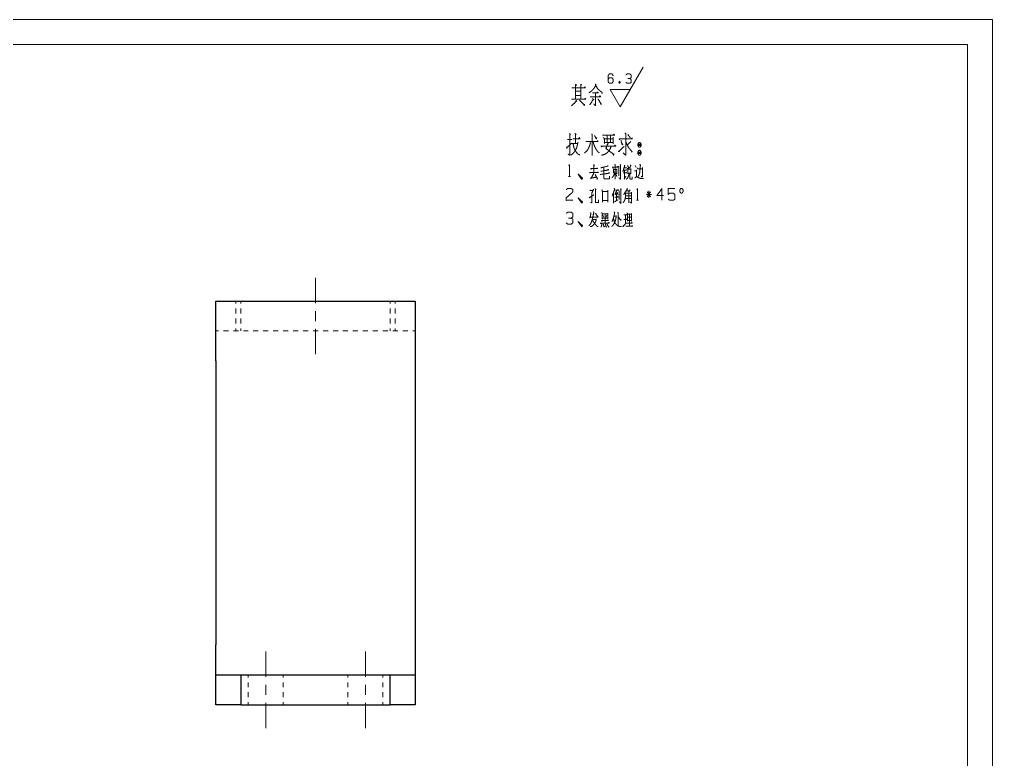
# Model space of a CAD drawing. Header units: millimetres. Extents: x 0 to 420, y 0 to 297.
# Drawn here: x 224.7 to 420, y 148.5 to 297 of the extents above; entities that cross this region are included whole.
import ezdxf

# ---------------------------------------------------------------- set-up
doc = ezdxf.new("R2010")
doc.units = ezdxf.units.MM
doc.layers.add('101', color=7, linetype='Continuous', true_color=0xffffff)

msp = doc.modelspace()

# ---------------------------------------------------------------- linework, layer by layer
at = {"layer": '101', "color": 133, "linetype": 'Continuous', "lineweight": 18}
for p, q in [((420, 297), (0, 297)), ((420, 0), (420, 297)), ((415, 292), (25, 292)), ((415, 5), (415, 292)), ((268.14, 240.49), (268.14, 239.99)), ((269.14, 239.99), (269.14, 240.49)), ((299.14, 239.99), (299.14, 240.49)), ((300.14, 239.99), (300.14, 240.49)), ((268.14, 238.99), (268.14, 237.99)), ((269.14, 237.99), (269.14, 238.99)), ((299.14, 237.99), (299.14, 238.99)), ((300.14, 237.99), (300.14, 238.99)), ((268.14, 236.99), (268.14, 235.99)), ((269.14, 235.99), (269.14, 236.99)), ((299.14, 235.99), (299.14, 236.99)), ((300.14, 235.99), (300.14, 236.99)), ((264.64, 234.49), (264.14, 234.49)), ((266.64, 234.49), (265.64, 234.49)), ((268.64, 234.49), (267.64, 234.49)), ((268.14, 234.99), (268.14, 234.49)), ((269.14, 234.49), (269.14, 234.99)), ((270.64, 234.49), (269.64, 234.49)), ((272.64, 234.49), (271.64, 234.49)), ((274.64, 234.49), (273.64, 234.49)), ((276.64, 234.49), (275.64, 234.49)), ((278.64, 234.49), (277.64, 234.49)), ((280.64, 234.49), (279.64, 234.49)), ((282.64, 234.49), (281.64, 234.49)), ((284.64, 234.49), (283.64, 234.49)), ((286.64, 234.49), (285.64, 234.49)), ((288.64, 234.49), (287.64, 234.49)), ((290.64, 234.49), (289.64, 234.49)), ((292.64, 234.49), (291.64, 234.49)), ((294.64, 234.49), (293.64, 234.49)), ((296.64, 234.49), (295.64, 234.49)), ((298.64, 234.49), (297.64, 234.49)), ((299.14, 234.49), (299.14, 234.99)), ((300.64, 234.49), (299.64, 234.49)), ((300.14, 234.49), (300.14, 234.99)), ((302.64, 234.49), (301.64, 234.49)), ((304.14, 234.49), (303.64, 234.49)), ((270.64, 165.49), (270.64, 164.99)), ((277.64, 164.99), (277.64, 165.49)), ((290.64, 165.49), (290.64, 164.99)), ((297.64, 164.99), (297.64, 165.49)), ((270.64, 163.99), (270.64, 162.99)), ((277.64, 162.99), (277.64, 163.99)), ((290.64, 163.99), (290.64, 162.99)), ((297.64, 162.99), (297.64, 163.99)), ((270.64, 161.99), (270.64, 160.99)), ((277.64, 160.99), (277.64, 161.99)), ((290.64, 161.99), (290.64, 160.99)), ((297.64, 160.99), (297.64, 161.99)), ((270.64, 159.99), (270.64, 159.49)), ((277.64, 159.49), (277.64, 159.99)), ((290.64, 159.99), (290.64, 159.49)), ((297.64, 159.49), (297.64, 159.99))]:
    msp.add_line(p, q, dxfattribs=at)
at = {"layer": '101', "color": 43, "linetype": 'Continuous', "lineweight": 18}
for p, q in [((345.26, 279.45), (349.88, 287.45)), ((345.08, 284.54), (345.21, 284.21)), ((345.26, 279.45), (343.25, 282.95)), ((343.25, 282.95), (347.28, 282.95))]:
    msp.add_line(p, q, dxfattribs=at)
at = {"layer": '101', "color": 72, "linetype": 'Continuous', "lineweight": 18}
for p, q in [((334.68, 272.91), (335.58, 272.91)), ((335.58, 272.13), (336.72, 272.13)), ((344.92, 267.58), (345.06, 267.43)), ((345.25, 267.93), (345.39, 267.78)), ((348.29, 267.7), (348.5, 267.3)), ((343.96, 266.88), (344.63, 266.9)), ((344.32, 266.25), (344.63, 265.48)), ((344.97, 267.48), (344.97, 265.6)), ((348.14, 266.63), (348.46, 266.63)), ((334.89, 265.48), (335.32, 265.48)), ((343.96, 262.31), (343.96, 260.14)), ((344.53, 261.94), (344.53, 260.66)), ((344.65, 262.36), (344.83, 261.86)), ((345.29, 263.04), (345.54, 262.96)), ((346.5, 262.61), (347.19, 262.61)), ((347.28, 262.81), (346.95, 262.34)), ((351.53, 261.91), (350.53, 261.91)), ((350.7, 262.39), (351.38, 261.44)), ((351.36, 262.39), (350.7, 261.44)), ((351.02, 261.19), (351.02, 262.61)), ((344.16, 260.41), (344.81, 260.84)), ((346.36, 261.09), (347.48, 261.09)), ((346.4, 261.64), (347.49, 261.64)), ((348.55, 260.71), (348.97, 260.71)), ((341.69, 258), (342.78, 258)), ((342.25, 257.9), (342.25, 256.15)), ((342.78, 258.13), (342.78, 256.9)), ((339.75, 256.88), (340.42, 256.88)), ((341.7, 257.1), (342.78, 257.1)), ((341.77, 257.73), (341.97, 257.3)), ((342.61, 257.73), (342.43, 257.3)), ((344.03, 257.5), (344.46, 257.5)), ((346.31, 257.78), (346.31, 255.95)), ((346.75, 257.3), (347.53, 257.3))]:
    msp.add_line(p, q, dxfattribs=at)
at = {"layer": '101', "color": 251, "linetype": 'Continuous', "lineweight": 25}
for p, q in [((264.14, 240.49), (304.14, 240.49)), ((264.14, 228.49), (264.14, 171.49)), ((304.14, 228.49), (304.14, 171.49)), ((264.14, 165.49), (269.14, 165.49)), ((264.14, 159.49), (264.14, 165.49)), ((269.14, 165.49), (299.14, 165.49)), ((269.14, 165.49), (269.14, 159.49)), ((299.14, 165.49), (304.14, 165.49)), ((299.14, 159.49), (299.14, 165.49)), ((304.14, 165.49), (304.14, 159.49)), ((269.14, 159.49), (264.14, 159.49)), ((269.14, 159.49), (299.14, 159.49)), ((304.14, 159.49), (299.14, 159.49))]:
    msp.add_line(p, q, dxfattribs=at)
at = {"layer": '101', "color": 151, "linetype": 'Continuous', "lineweight": 18}
for p, q in [((284.14, 238.49), (284.14, 236.49)), ((274.14, 163.49), (274.14, 161.49)), ((294.14, 163.49), (294.14, 161.49))]:
    msp.add_line(p, q, dxfattribs=at)
at = {"layer": '101', "color": 43, "linetype": 'Continuous', "lineweight": 18}
for points, knots in [([(342.83, 284.93), (343.08, 285.31), (343.63, 285.31), (343.89, 284.93), (343.89, 284.56), (343.63, 284.19), (343.08, 284.19), (342.83, 284.56), (342.83, 285.68), (343.08, 286.06), (343.63, 286.06), (343.89, 285.68)], [0, 0, 0.076963, 0.169763, 0.248074, 0.312018, 0.39033, 0.48313, 0.560092, 0.751926, 0.828889, 0.921689, 1, 1]), ([(347.21, 285.13), (347.48, 285.31), (347.48, 285.88), (347.21, 286.06), (346.67, 286.06), (346.4, 285.88)], [0, 0, 0.153872, 0.429849, 0.583721, 0.846128, 1, 1]), ([(346.42, 284.36), (346.67, 284.19), (347.21, 284.19), (347.48, 284.36), (347.48, 284.93), (347.21, 285.13), (346.81, 285.13)], [0, 0, 0.12412, 0.343693, 0.472448, 0.703377, 0.836727, 1, 1]), ([(345.08, 284.21), (345.21, 284.21), (345.28, 284.38), (345.21, 284.54), (345.08, 284.54), (345.01, 284.38), (345.08, 284.21), (345.21, 284.54)], [0, 0, 0.093983, 0.236792, 0.365957, 0.45994, 0.589105, 0.731914, 1, 1])]:
    msp.add_open_spline(points, degree=1, knots=knots, dxfattribs=at)
at = {"layer": '101', "color": 72, "linetype": 'Continuous', "lineweight": 18}
for points, knots in [([(336.3, 284.01), (336.49, 283.86), (336.33, 283.71), (336.33, 284.01), (336.33, 281.01), (336.33, 283.3), (335.56, 283.3), (338.29, 283.3), (337.37, 283.3), (337.37, 283.98), (337.37, 281.01), (337.37, 282.59), (336.3, 282.59), (336.3, 281.73), (337.37, 281.73), (337.37, 281.01), (335.51, 281.01), (338.37, 281.01), (338.24, 281.2), (338.11, 281.01)], [0, 0, 0.009717, 0.01862, 0.030836, 0.152989, 0.24613, 0.277436, 0.388627, 0.426411, 0.453896, 0.574522, 0.638652, 0.681834, 0.716953, 0.760134, 0.789145, 0.864711, 0.9813, 0.99065, 1, 1]), ([(337.39, 283.79), (337.52, 283.9), (337.37, 284.01)], [0, 0, 0.471535, 1, 1]), ([(338.05, 283.3), (338.19, 283.49), (338.27, 283.3)], [0, 0, 0.529971, 1, 1]), ([(340.28, 284.01), (340.44, 283.86), (340.36, 283.9), (340.2, 283.45), (339.93, 283.08), (339.61, 282.74), (339.32, 282.48), (338.95, 282.25)], [0, 0, 0.086309, 0.12102, 0.309421, 0.490705, 0.673783, 0.828666, 1, 1]), ([(340.33, 283.79), (340.54, 283.49), (340.73, 283.11), (341.1, 282.78), (341.55, 282.4), (341.68, 282.29), (341.71, 282.29), (341.6, 282.14)], [0, 0, 0.16272, 0.348027, 0.570218, 0.82989, 0.906889, 0.918635, 1, 1]), ([(339.24, 281.5), (341.34, 281.5), (341.2, 281.73), (341.07, 281.43)], [0, 0, 0.780475, 0.877786, 1, 1]), ([(339.72, 282.25), (340.91, 282.25), (340.73, 282.44), (340.59, 282.25)], [0, 0, 0.707431, 0.863851, 1, 1]), ([(340.33, 282.25), (340.33, 279.66), (339.96, 280.08)], [0, 0, 0.823415, 1, 1]), ([(336.44, 280.79), (336.54, 280.6), (336.52, 280.68), (335.51, 279.66)], [0, 0, 0.125001, 0.171159, 1, 1]), ([(337.13, 280.79), (338.11, 279.81), (338.11, 280), (338.05, 279.66)], [0, 0, 0.723289, 0.821343, 1, 1]), ([(339.72, 281.16), (339.96, 280.9), (339.9, 281.01), (339.16, 279.85)], [0, 0, 0.190889, 0.257814, 1, 1]), ([(340.83, 281.09), (341.44, 280), (341.47, 280.15), (341.42, 279.93)], [0, 0, 0.764772, 0.858208, 1, 1]), ([(335.08, 274.15), (335.29, 273.93), (335.18, 274.08), (335.18, 269.73), (334.81, 270.03)], [0, 0, 0.05812, 0.092649, 0.910292, 1, 1]), ([(336.19, 274.15), (336.43, 273.93), (336.3, 274), (336.3, 272.16)], [0, 0, 0.141497, 0.207209, 1, 1]), ([(339.5, 274), (339.74, 273.89), (339.63, 273.93), (339.63, 269.69), (339.63, 272.5), (338.36, 272.5), (340.85, 272.5), (340.72, 272.69), (340.67, 272.5)], [0, 0, 0.02271, 0.032393, 0.397206, 0.639338, 0.748898, 0.963455, 0.983225, 1, 1]), ([(340.11, 273.7), (340.48, 273.06), (340.56, 273.21), (340.37, 273.29)], [0, 0, 0.66599, 0.819277, 1, 1]), ([(341.75, 273.78), (344.16, 273.78), (344.03, 273.96), (343.87, 273.78)], [0, 0, 0.835355, 0.914862, 1, 1]), ([(341.88, 273.29), (342.09, 273.1), (342.09, 272.13), (342.09, 272.31), (343.87, 272.31), (343.87, 272.05), (343.87, 273.36), (343.87, 273.06), (342.01, 273.06), (342.68, 273.06), (342.68, 273.74), (342.68, 272.31), (343.34, 272.31), (343.34, 273.7)], [0, 0, 0.024061, 0.106926, 0.122861, 0.273835, 0.296145, 0.407696, 0.433192, 0.590925, 0.647257, 0.704626, 0.825739, 0.882074, 1, 1]), ([(346.25, 274.23), (346.46, 273.96), (346.38, 274.11), (346.38, 269.76), (345.88, 270.21)], [0, 0, 0.060996, 0.091685, 0.877915, 1, 1]), ([(346.78, 273.93), (347.26, 273.29), (347.28, 273.4), (347.07, 273.44)], [0, 0, 0.706424, 0.808944, 1, 1]), ([(334.52, 271.45), (334.6, 271.11), (334.55, 271.3), (335.58, 272.2)], [0, 0, 0.181309, 0.283199, 1, 1]), ([(336.8, 272.39), (336.69, 271.86), (336.59, 271.45), (336.46, 271.11), (336.3, 270.74), (336.03, 270.36), (335.77, 270.06), (335.34, 269.76)], [0, 0, 0.172189, 0.30911, 0.425674, 0.556628, 0.704269, 0.832974, 1, 1]), ([(335.79, 273.03), (337.2, 273.03), (337.07, 273.29), (336.93, 273.06)], [0, 0, 0.716782, 0.866788, 1, 1]), ([(335.85, 271.98), (335.9, 271.71), (335.95, 271.41), (336.06, 271.08), (336.22, 270.74), (336.72, 270.03), (337.15, 269.84)], [0, 0, 0.101605, 0.217194, 0.35141, 0.492974, 0.824035, 1, 1]), ([(339.31, 272.31), (339.18, 271.79), (338.94, 271.19), (338.68, 270.74), (338.09, 270.18)], [0, 0, 0.214889, 0.471143, 0.678419, 1, 1]), ([(339.87, 272.35), (339.98, 271.94), (340.19, 271.41), (340.45, 270.93), (340.75, 270.48), (341.06, 270.25)], [0, 0, 0.172227, 0.401197, 0.625592, 0.842431, 1, 1]), ([(341.67, 271.6), (341.54, 271.45), (341.4, 271.6), (344.37, 271.6), (344.21, 271.79), (344.08, 271.53)], [0, 0, 0.051205, 0.102406, 0.861894, 0.924786, 1, 1]), ([(343.42, 271.49), (343.34, 271.19), (343.1, 270.7), (342.6, 270.21), (342.12, 269.91), (341.54, 269.76)], [0, 0, 0.114104, 0.313642, 0.571356, 0.778589, 1, 1]), ([(342.73, 272.2), (342.91, 272.05), (342.83, 272.13), (342.38, 271.15), (343.97, 269.91), (344.03, 270.03), (343.92, 269.73)], [0, 0, 0.061503, 0.089681, 0.366514, 0.885933, 0.91799, 1, 1]), ([(345.22, 270.78), (345.08, 270.44), (344.95, 270.55), (346.09, 271.53)], [0, 0, 0.17804, 0.263408, 1, 1]), ([(345.27, 273.03), (345.14, 272.88), (345.06, 273.06), (347.71, 273.06), (347.63, 273.25), (347.52, 273.06)], [0, 0, 0.057621, 0.116247, 0.879371, 0.937997, 1, 1]), ([(345.43, 272.69), (345.69, 271.83), (345.83, 271.94), (345.64, 272.13)], [0, 0, 0.673368, 0.803118, 1, 1]), ([(347.42, 272.54), (346.7, 271.79), (346.44, 272.35), (346.7, 271.71), (346.94, 271.34), (347.2, 271), (347.65, 270.48), (347.71, 270.48), (347.52, 270.4)], [0, 0, 0.248758, 0.397961, 0.563619, 0.670263, 0.773239, 0.939259, 0.951975, 1, 1]), ([(349.27, 272.31), (349.03, 272.31), (348.82, 272.01), (348.82, 271.68), (349.03, 271.38), (349.27, 271.38), (349.48, 271.68), (349.48, 272.01), (349.27, 272.31)], [0, 0, 0.091012, 0.231137, 0.359866, 0.499991, 0.591003, 0.731137, 0.859866, 1, 1]), ([(349.03, 271.68), (349.27, 271.68), (349.03, 272.01), (349.03, 271.68)], [0, 0, 0.24116, 0.6589, 1, 1]), ([(349.27, 271.68), (349.27, 272.01), (349.03, 272.01)], [0, 0, 0.585821, 1, 1]), ([(349.48, 270.4), (349.27, 270.74), (349.03, 270.74), (348.82, 270.4), (348.82, 270.1), (349.03, 269.76), (349.27, 269.76), (349.48, 270.1), (349.48, 270.4)], [0, 0, 0.1492, 0.238515, 0.387707, 0.5, 0.649192, 0.738507, 0.887707, 1, 1]), ([(349.03, 270.4), (349.03, 270.1), (349.27, 270.1)], [0, 0, 0.556988, 1, 1]), ([(349.27, 270.4), (349.03, 270.4), (349.27, 270.1), (349.27, 270.4)], [0, 0, 0.258816, 0.674596, 1, 1]), ([(334.96, 267.65), (335.1, 267.85), (335.1, 265.48)], [0, 0, 0.093493, 1, 1]), ([(339.98, 267.88), (340.1, 267.7), (340.01, 267.78), (340.01, 266.3), (339.14, 266.3), (340.89, 266.3), (340.81, 266.4), (340.7, 266.28)], [0, 0, 0.045421, 0.069987, 0.382583, 0.566131, 0.936973, 0.965255, 1, 1]), ([(342.76, 267.7), (342.85, 267.53), (342.8, 267.58), (341.37, 267.23), (342.02, 267.38), (342.02, 265.18), (342.06, 265.03), (342.15, 265), (343.1, 265), (343.1, 265.58)], [0, 0, 0.030685, 0.042092, 0.272772, 0.377787, 0.722121, 0.746242, 0.760619, 0.910004, 1, 1]), ([(344.21, 267.95), (344.28, 267.83), (344.28, 264.98)], [0, 0, 0.047975, 1, 1]), ([(345.32, 267.83), (345.32, 264.98), (345.01, 265.23)], [0, 0, 0.875678, 1, 1]), ([(346.12, 267.78), (346.26, 267.6), (346.19, 267.68), (345.81, 266.48), (346.06, 267.23), (346.59, 267.23)], [0, 0, 0.07747, 0.112962, 0.545474, 0.817416, 1, 1]), ([(346.77, 267.7), (347, 267.13), (347.05, 267.2), (346.91, 267.38)], [0, 0, 0.661518, 0.75965, 1, 1]), ([(347.35, 267.8), (347.44, 267.65), (347.41, 267.73), (347.19, 267.2)], [0, 0, 0.211483, 0.312208, 1, 1]), ([(349.19, 267.95), (349.33, 267.8), (349.29, 267.45), (349.26, 266.98), (349.19, 266.3), (349.05, 265.8), (348.89, 265.53)], [0, 0, 0.08083, 0.218769, 0.405546, 0.671674, 0.875423, 1, 1]), ([(336.97, 265.75), (337.57, 265.13), (337.43, 265.13), (336.83, 265.98), (337.57, 264.9), (337.73, 265.13), (336.83, 265.98)], [0, 0, 0.178025, 0.207056, 0.420794, 0.68903, 0.745609, 1, 1]), ([(339.27, 266.28), (339.2, 266.2), (339.14, 266.3)], [0, 0, 0.476614, 1, 1]), ([(339.98, 266.15), (339.43, 265.13), (339.27, 265.13), (340.52, 265.38), (340.24, 265.9), (340.68, 265.08), (340.7, 265.23), (340.66, 264.9)], [0, 0, 0.252058, 0.286553, 0.564053, 0.693379, 0.896344, 0.929101, 1, 1]), ([(339.5, 267.08), (339.41, 266.98), (339.36, 267.08), (340.74, 267.08), (340.65, 267.2), (340.58, 267.08)], [0, 0, 0.069442, 0.128334, 0.845639, 0.925285, 1, 1]), ([(341.28, 265.9), (343.12, 266.15), (343.05, 266.28), (342.94, 266.15)], [0, 0, 0.857799, 0.9242, 1, 1]), ([(341.39, 266.53), (342.96, 266.83), (342.85, 266.9), (342.73, 266.78)], [0, 0, 0.839668, 0.907774, 1, 1]), ([(344.25, 266.65), (344.17, 266.28), (344.14, 266.05), (344.07, 265.85), (343.89, 265.55), (343.8, 265.43), (343.66, 265.25)], [0, 0, 0.246556, 0.393709, 0.530759, 0.755735, 0.854636, 1, 1]), ([(343.84, 267.35), (343.79, 267.23), (343.7, 267.38), (344.78, 267.38), (344.7, 267.53), (344.65, 267.38)], [0, 0, 0.079264, 0.180891, 0.810309, 0.907119, 1, 1]), ([(343.84, 267.1), (343.94, 266.95), (343.94, 266.13)], [0, 0, 0.182112, 1, 1]), ([(344.63, 267.03), (344.63, 266.05), (344.47, 266.2)], [0, 0, 0.816823, 1, 1]), ([(345.85, 266.2), (346.59, 266.2), (346.49, 266.3), (346.4, 266.18)], [0, 0, 0.712979, 0.852982, 1, 1]), ([(345.94, 266.73), (346.57, 266.73), (346.49, 266.85), (346.42, 266.73)], [0, 0, 0.682002, 0.846085, 1, 1]), ([(346.17, 266.7), (346.17, 265.18), (346.08, 264.95), (346.43, 265.58)], [0, 0, 0.613735, 0.711022, 1, 1]), ([(346.98, 266.08), (346.98, 265.8), (346.91, 265.53), (346.8, 265.25), (346.68, 265.08), (346.45, 264.95)], [0, 0, 0.206833, 0.420392, 0.64208, 0.803267, 1, 1]), ([(346.73, 267.13), (346.82, 266.98), (346.82, 266.03), (346.82, 266.15), (347.41, 266.15), (347.41, 266.03), (347.41, 267.08), (347.41, 266.95), (346.8, 266.95)], [0, 0, 0.046636, 0.301099, 0.334579, 0.490815, 0.524295, 0.805545, 0.839025, 1, 1]), ([(347.18, 266.08), (347.18, 265.13), (347.25, 265.03), (347.39, 264.98), (347.65, 264.98), (347.65, 265.45)], [0, 0, 0.48406, 0.546462, 0.622876, 0.757965, 1, 1]), ([(348.53, 266.85), (348.53, 265.6), (348.52, 265.45), (348.37, 265.33), (348.18, 265.18)], [0, 0, 0.681075, 0.76336, 0.866208, 1, 1]), ([(348.73, 267.2), (348.83, 267.03), (349.75, 267.03)], [0, 0, 0.182091, 1, 1]), ([(349.77, 267.3), (349.72, 265.43), (349.45, 265.48)], [0, 0, 0.874254, 1, 1]), ([(348.59, 265.58), (348.71, 265.38), (348.89, 265.3), (349.08, 265.2), (349.26, 265.13), (349.45, 265.1), (349.7, 265.08), (349.95, 265.08)], [0, 0, 0.15372, 0.279202, 0.422105, 0.547587, 0.675713, 0.838281, 1, 1]), ([(334.43, 262.86), (334.75, 263.09), (335.44, 263.09), (335.78, 262.86), (335.78, 262.39), (334.41, 261.19), (334.43, 260.71), (335.78, 260.71)], [0, 0, 0.069694, 0.192978, 0.265273, 0.350228, 0.674739, 0.759753, 1, 1]), ([(339.04, 261.36), (339.18, 261.16), (339.11, 261.26), (339.98, 261.84)], [0, 0, 0.174087, 0.261131, 1, 1]), ([(339.29, 262.76), (339.25, 262.66), (339.16, 262.71), (339.9, 262.71)], [0, 0, 0.111652, 0.218549, 1, 1]), ([(339.94, 262.94), (339.6, 262.24), (339.6, 260.19), (339.36, 260.31)], [0, 0, 0.250154, 0.910676, 1, 1]), ([(340.22, 263.11), (340.4, 262.91), (340.31, 262.96), (340.31, 260.44), (340.33, 260.31), (340.49, 260.24), (340.89, 260.24), (340.89, 260.81)], [0, 0, 0.063897, 0.088208, 0.692701, 0.722923, 0.765022, 0.862346, 1, 1]), ([(341.62, 262.81), (341.69, 262.49), (341.69, 260.36), (341.69, 260.69), (342.78, 260.69), (342.78, 260.36), (342.78, 262.71), (342.78, 262.46), (341.7, 262.46)], [0, 0, 0.0422, 0.311814, 0.35305, 0.492089, 0.533324, 0.831486, 0.863204, 1, 1]), ([(343.63, 261.54), (344.17, 262.96), (344.09, 263.11), (344.07, 263.14)], [0, 0, 0.881765, 0.982312, 1, 1]), ([(344.55, 262.71), (344.28, 261.89), (344.74, 262.09)], [0, 0, 0.633567, 1, 1]), ([(344.3, 262.76), (344.9, 262.76), (344.83, 262.89), (344.74, 262.76)], [0, 0, 0.66948, 0.829456, 1, 1]), ([(344.97, 262.66), (345.08, 262.56), (345.08, 260.89)], [0, 0, 0.080061, 1, 1]), ([(345.41, 262.96), (345.41, 260.11), (345.08, 260.41)], [0, 0, 0.863556, 1, 1]), ([(346.22, 262.31), (346.34, 262.14), (346.34, 261.64), (346.33, 261.41), (346.31, 261.26), (346.26, 261.04), (346.19, 260.81), (346.1, 260.59), (346.01, 260.44), (345.87, 260.21)], [0, 0, 0.09569, 0.318941, 0.419713, 0.487154, 0.590368, 0.695673, 0.803609, 0.881344, 1, 1]), ([(346.65, 263.16), (346.7, 262.96), (345.99, 261.84)], [0, 0, 0.134732, 1, 1]), ([(346.36, 262.14), (347.53, 262.14), (347.53, 262.34), (347.53, 260.14), (347.25, 260.41)], [0, 0, 0.294506, 0.344996, 0.900417, 1, 1]), ([(346.89, 262.11), (346.98, 262.14), (346.98, 260.21)], [0, 0, 0.045545, 1, 1]), ([(348.62, 262.89), (348.76, 263.09), (348.76, 260.71)], [0, 0, 0.093489, 1, 1]), ([(353.99, 261.66), (352.64, 261.66), (353.65, 263.09), (353.65, 260.71)], [0, 0, 0.245868, 0.565295, 1, 1]), ([(354.9, 260.94), (355.24, 260.71), (355.93, 260.71), (356.26, 260.94), (356.26, 261.89), (355.93, 262.14), (355.24, 262.14), (354.9, 261.91), (354.9, 263.09), (356.26, 263.09)], [0, 0, 0.062227, 0.168343, 0.23057, 0.376816, 0.441266, 0.547382, 0.609609, 0.790491, 1, 1]), ([(357.46, 262.14), (357.69, 262.14), (357.9, 262.46), (357.9, 262.79), (357.69, 263.11), (357.46, 263.11), (357.23, 262.79), (357.23, 262.46), (357.46, 262.14)], [0, 0, 0.08568, 0.230399, 0.351581, 0.4963, 0.58198, 0.730399, 0.851581, 1, 1]), ([(336.97, 260.99), (337.57, 260.36), (337.43, 260.36), (336.83, 261.21), (337.57, 260.14), (337.73, 260.36), (336.83, 261.21)], [0, 0, 0.178025, 0.207056, 0.420794, 0.68903, 0.745609, 1, 1]), ([(344.21, 261.36), (344.88, 261.36), (344.78, 261.51), (344.7, 261.36)], [0, 0, 0.657733, 0.837624, 1, 1]), ([(335.44, 257.15), (335.78, 257.38), (335.78, 258.1), (335.44, 258.33), (334.75, 258.33), (334.41, 258.1)], [0, 0, 0.153872, 0.429851, 0.583723, 0.846122, 1, 1]), ([(339.87, 258.43), (339.99, 258.25), (339.76, 257.3), (339.69, 256.95), (339.52, 256.4), (339.43, 256.18), (339.32, 256), (339.25, 255.83), (339, 255.65)], [0, 0, 0.069939, 0.388862, 0.505371, 0.693876, 0.772755, 0.839522, 0.901107, 1, 1]), ([(339.34, 258.25), (339.39, 258), (339.2, 257.13)], [0, 0, 0.221852, 1, 1]), ([(340.31, 258.15), (340.61, 257.6), (340.65, 257.7)], [0, 0, 0.855258, 1, 1]), ([(341.56, 258.25), (341.67, 258.03), (341.67, 256.95)], [0, 0, 0.18791, 1, 1]), ([(344.09, 258.38), (344.17, 258.15), (344.09, 257.83), (344.05, 257.65), (343.98, 257.43), (343.91, 257.18), (343.84, 256.95), (343.79, 256.75), (343.7, 256.6), (343.59, 256.43)], [0, 0, 0.116544, 0.278923, 0.364995, 0.478698, 0.603957, 0.717663, 0.81742, 0.901346, 1, 1]), ([(344.79, 258.35), (344.86, 258.18), (344.86, 255.65)], [0, 0, 0.069549, 1, 1]), ([(345.99, 257.8), (346.59, 257.8), (346.52, 257.9), (346.49, 257.78)], [0, 0, 0.704246, 0.847777, 1, 1]), ([(346.66, 258.2), (346.75, 258.05), (346.75, 256.55), (346.75, 256.68), (347.56, 256.68), (347.56, 256.55), (347.56, 258.05), (347.56, 257.95), (346.75, 257.95), (347.14, 257.95), (347.14, 255.55), (346.43, 255.55), (347.78, 255.55), (347.69, 255.6), (347.67, 255.65), (347.56, 255.5)], [0, 0, 0.016857, 0.162098, 0.174201, 0.252928, 0.265031, 0.410272, 0.419955, 0.498682, 0.536336, 0.76872, 0.837178, 0.967245, 0.977078, 0.982213, 1, 1]), ([(334.43, 256.18), (334.75, 255.95), (335.44, 255.95), (335.78, 256.18), (335.78, 256.9), (335.44, 257.15), (334.93, 257.15)], [0, 0, 0.124123, 0.343689, 0.472444, 0.703374, 0.836728, 1, 1]), ([(336.97, 256.23), (337.57, 255.6), (337.43, 255.6), (336.83, 256.45), (337.57, 255.38), (337.73, 255.6), (336.83, 256.45)], [0, 0, 0.178025, 0.207056, 0.420794, 0.68903, 0.745609, 1, 1]), ([(340.45, 256.98), (340.42, 256.68), (340.33, 256.4), (340.19, 256.15), (339.99, 255.85), (339.78, 255.65), (339.59, 255.5), (339.27, 255.43)], [0, 0, 0.143879, 0.281453, 0.418246, 0.588519, 0.727363, 0.844323, 1, 1]), ([(339.29, 257.35), (340.82, 257.35), (340.74, 257.55), (340.65, 257.35)], [0, 0, 0.778574, 0.889289, 1, 1]), ([(339.76, 256.68), (339.83, 256.53), (339.98, 256.3), (340.08, 256.13), (340.31, 255.9), (340.45, 255.7), (340.65, 255.5), (340.84, 255.43)], [0, 0, 0.098122, 0.255364, 0.376437, 0.566723, 0.711649, 0.876696, 1, 1]), ([(341.47, 256.15), (341.39, 256.05), (341.28, 256.15), (343.08, 256.15), (343.01, 256.28), (342.89, 256.15)], [0, 0, 0.055575, 0.116268, 0.866969, 0.926764, 1, 1]), ([(341.53, 256.03), (341.63, 255.93), (341.44, 255.35)], [0, 0, 0.193618, 1, 1]), ([(341.69, 256.6), (341.67, 256.5), (341.54, 256.63), (342.94, 256.63), (342.85, 256.75), (342.76, 256.63)], [0, 0, 0.051292, 0.140124, 0.845365, 0.922679, 1, 1]), ([(341.88, 255.95), (342.02, 255.38), (342.11, 255.43), (341.97, 255.58)], [0, 0, 0.658055, 0.770913, 1, 1]), ([(342.29, 255.95), (342.45, 255.35), (342.52, 255.35), (342.39, 255.55)], [0, 0, 0.669902, 0.746195, 1, 1]), ([(342.62, 255.95), (342.96, 255.33), (343.03, 255.38), (342.85, 255.55)], [0, 0, 0.679054, 0.761945, 1, 1]), ([(344.49, 257.68), (344.39, 256.95), (344.32, 256.73), (344.28, 256.55), (344.17, 256.38), (344.09, 256.18), (344.03, 256.03), (343.91, 255.83), (343.8, 255.68), (343.57, 255.45)], [0, 0, 0.296652, 0.39214, 0.464421, 0.547264, 0.635795, 0.70021, 0.795419, 0.869798, 1, 1]), ([(343.91, 257.03), (343.98, 256.85), (344.03, 256.65), (344.07, 256.48), (344.25, 256.13), (344.33, 256.03), (344.58, 255.78), (344.72, 255.65), (344.9, 255.55), (345.15, 255.48), (345.38, 255.48), (345.55, 255.45)], [0, 0, 0.07519, 0.157614, 0.228738, 0.384949, 0.438115, 0.57825, 0.653432, 0.734337, 0.837344, 0.928883, 1, 1]), ([(344.83, 257.48), (345.41, 256.68), (345.41, 256.9)], [0, 0, 0.814824, 1, 1]), ([(346.06, 255.68), (345.9, 255.43), (345.83, 255.5), (346.52, 256.2)], [0, 0, 0.214439, 0.289023, 1, 1]), ([(345.97, 256.88), (346.59, 256.88), (346.52, 257.03), (346.49, 256.9)], [0, 0, 0.676581, 0.857935, 1, 1]), ([(346.66, 256.13), (347.67, 256.13), (347.6, 256.3), (347.53, 256.15)], [0, 0, 0.739682, 0.878251, 1, 1])]:
    msp.add_open_spline(points, degree=1, knots=knots, dxfattribs=at)
at = {"layer": '101', "color": 151, "linetype": 'Continuous', "lineweight": 18}
for points, knots in [([(284.14, 245.17), (284.14, 243.58), (284.14, 240.08)], [0, 0, 0.312241, 1, 1]), ([(284.14, 234.9), (284.14, 232.99), (284.14, 229.82)], [0, 0, 0.375516, 1, 1]), ([(274.14, 170.17), (274.14, 168.58), (274.14, 165.08)], [0, 0, 0.312242, 1, 1]), ([(294.14, 170.17), (294.14, 168.58), (294.14, 165.08)], [0, 0, 0.312242, 1, 1]), ([(274.14, 159.9), (274.14, 157.99), (274.14, 154.82)], [0, 0, 0.375516, 1, 1]), ([(294.14, 159.9), (294.14, 157.99), (294.14, 154.82)], [0, 0, 0.375516, 1, 1])]:
    msp.add_open_spline(points, degree=1, knots=knots, dxfattribs=at)
at = {"layer": '101', "color": 251, "linetype": 'Continuous', "lineweight": 25}
for points, knots in [([(264.14, 228.49), (264.14, 231.6), (264.14, 234.49), (264.14, 236.98), (264.14, 238.01), (264.14, 239.58), (264.14, 240.39), (264.14, 240.49)], [0, 0, 0.258819, 0.5, 0.707107, 0.793353, 0.923879, 0.991444, 1, 1]), ([(304.14, 240.49), (304.14, 240.08), (304.14, 239.58), (304.14, 238.01), (304.14, 235.8), (304.14, 233.08), (304.14, 230.06), (304.14, 228.49)], [0, 0, 0.034075, 0.076121, 0.206647, 0.391238, 0.617317, 0.869474, 1, 1]), ([(264.14, 165.49), (264.14, 165.95), (264.14, 167.25), (264.14, 169.19), (264.14, 171.49)], [0, 0, 0.076121, 0.292893, 0.617316, 1, 1]), ([(304.14, 171.49), (304.14, 170.32), (304.14, 168.16), (304.14, 166.5), (304.14, 165.61), (304.14, 165.49)], [0, 0, 0.19509, 0.555569, 0.83147, 0.980785, 1, 1])]:
    msp.add_open_spline(points, degree=1, knots=knots, dxfattribs=at)

doc.saveas('drawing.dxf')
